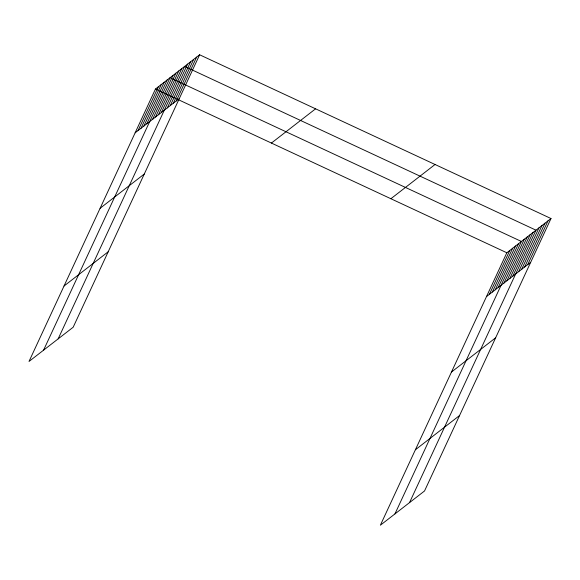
<?xml version="1.0" encoding="UTF-8"?>
<svg xmlns="http://www.w3.org/2000/svg" width="580" height="580" viewBox="0 0 580 580"><rect width="100%" height="100%" fill="white"/><g stroke="black" fill="none" stroke-linecap="round" stroke-linejoin="round"><path stroke-width="0.87" d="M199.629 54.781L155.469 89.023L29 361.47L73.167 327.236L199.629 54.781L551 218.53L424.531 490.977L380.371 525.219L506.833 252.764L551 218.53M138.047 130.572L158.383 86.761M140.962 128.31L161.298 84.499M143.876 126.056L164.213 82.244M146.791 123.794L167.127 79.982M43.572 350.175L170.041 77.72L521.413 241.469L394.944 513.916M152.62 119.277L172.956 75.465M155.534 117.015L175.87 73.203M158.449 114.753L178.785 70.941M161.363 112.498L181.7 68.686M58.145 338.872L184.614 66.424L535.985 230.173L409.516 502.621M167.279 107.909L187.615 64.097M170.288 105.582L190.624 61.77M173.29 103.254L193.626 59.443M176.291 100.92L196.627 57.115M489.411 294.321L509.755 250.509M492.333 292.059L512.669 248.247M495.248 289.797L515.584 245.985M498.162 287.542L518.498 243.731M503.991 283.018L524.327 239.206M506.905 280.763L527.242 236.952M509.82 278.501L530.156 234.69M512.735 276.239L533.071 232.428M518.65 271.65L538.987 227.838M521.652 269.323L541.988 225.511M524.654 266.996L544.997 223.184M527.662 264.668L547.999 220.857M135.133 132.834L179.292 98.593M100.108 208.285L144.268 174.043M64.025 286.02L108.184 251.785M271.418 143.057L315.585 108.822M390.884 198.73L435.051 164.495M486.497 296.576L530.664 262.341M451.479 372.026L495.639 337.792M415.389 449.768L459.556 415.526M155.469 89.023L506.833 252.764"/></g></svg>
